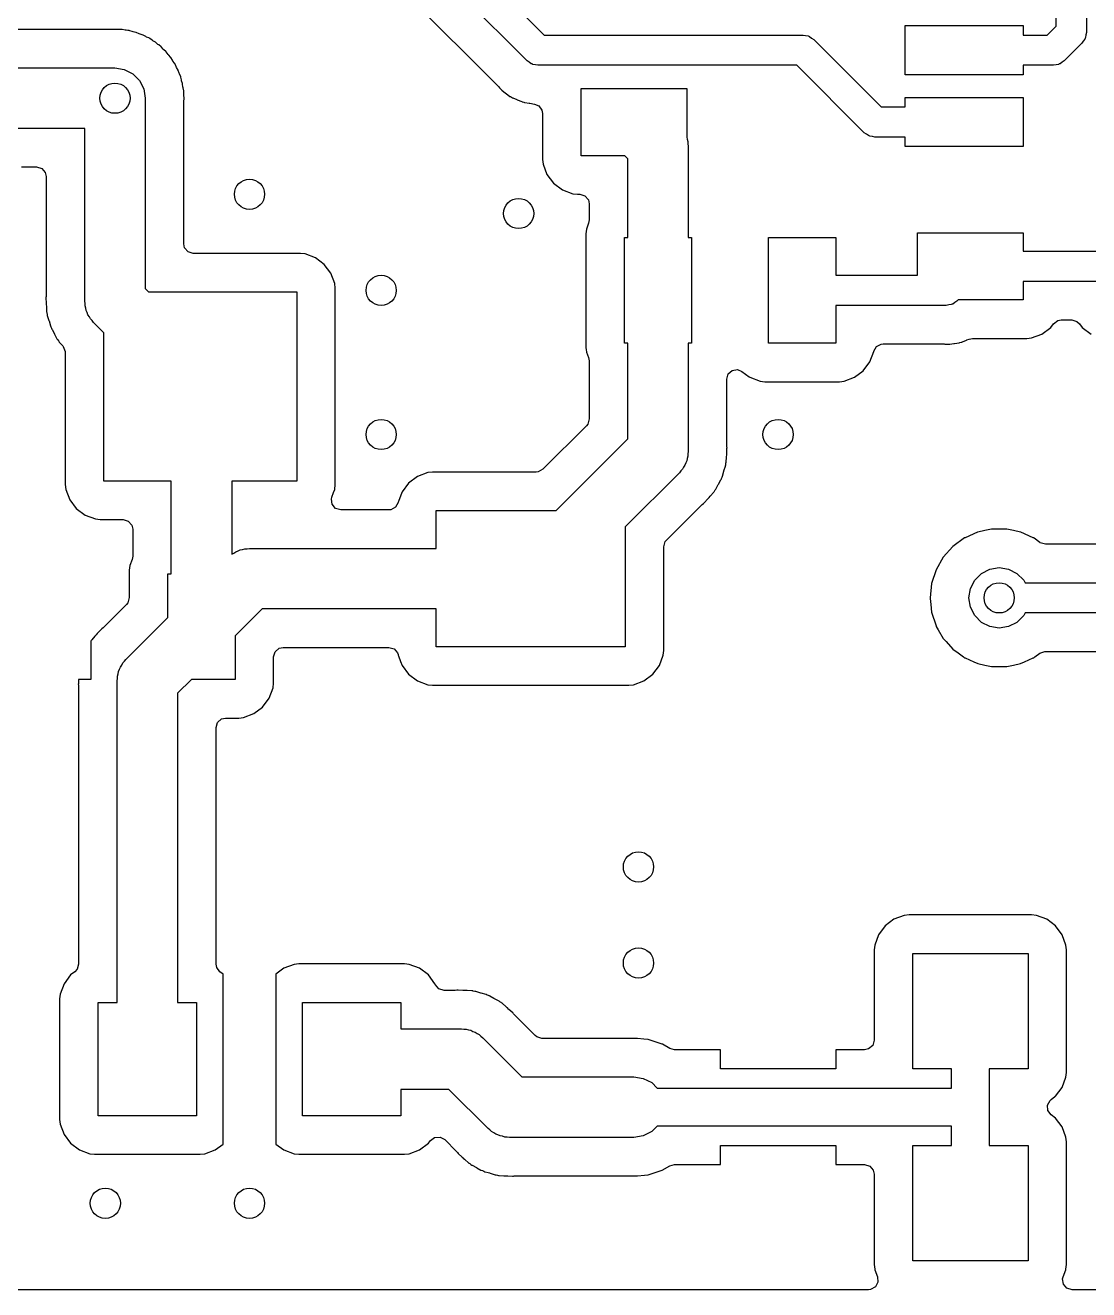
# Model space of a CAD drawing. Extents: x 4.34 to 6.68, y -4.43 to -2.89.
# Drawn here: x 5.644 to 6.198, y -4.431 to -3.773 of the extents above; entities that cross this region are included whole.
import ezdxf

# ---------------------------------------------------------------- set-up
doc = ezdxf.new("R2010")
doc.units = 0
doc.header["$MEASUREMENT"] = 0
doc.layers.add('BLACK', color=7, linetype='CONTINUOUS')

msp = doc.modelspace()

# ---------------------------------------------------------------- linework, layer by layer
at = {"layer": 'BLACK', "linetype": 'CONTINUOUS'}
for p, q in [((6.1807, -3.77346), (6.1807, -3.52841)), ((6.19645, -3.52841), (6.19645, -3.77673)), ((5.90551, -3.79148), (5.8255, -3.71147)), ((5.86664, -3.73034), (5.91434, -3.77804)), ((5.84005, -3.75433), (5.89055, -3.80483)), ((5.69484, -3.77514), (5.5974, -3.77514)), ((5.69642, -3.77548), (5.69484, -3.77514)), ((5.69694, -3.77556), (5.69642, -3.77548)), ((5.69774, -3.77565), (5.69694, -3.77556)), ((5.69829, -3.7757), (5.69774, -3.77565)), ((5.69855, -3.77573), (5.69829, -3.7757)), ((5.69829, -3.7757), (5.69829, -3.7757)), ((5.6988, -3.77581), (5.69855, -3.77573)), ((5.7001, -3.77623), (5.6988, -3.77581)), ((5.6988, -3.77581), (5.6988, -3.77581)), ((5.7006, -3.77637), (5.7001, -3.77623)), ((5.70194, -3.77665), (5.7006, -3.77637)), ((6.10222, -3.79871), (6.10222, -3.77312)), ((6.10222, -3.77312), (6.16363, -3.77312)), ((6.16363, -3.77312), (6.16363, -3.77804)), ((6.17612, -3.77804), (6.1807, -3.77346)), ((5.70219, -3.77671), (5.70194, -3.77665)), ((5.70194, -3.77665), (5.70194, -3.77665)), ((5.70367, -3.77737), (5.70219, -3.77671)), ((5.70416, -3.77755), (5.70367, -3.77737)), ((5.7057, -3.77806), (5.70416, -3.77755)), ((5.70684, -3.77871), (5.7057, -3.77806)), ((5.70711, -3.77887), (5.70684, -3.77871)), ((5.70757, -3.7791), (5.70711, -3.77887)), ((5.70867, -3.77959), (5.70757, -3.7791)), ((5.70906, -3.77976), (5.70867, -3.77959)), ((5.70927, -3.77992), (5.70906, -3.77976)), ((5.71037, -3.78072), (5.70927, -3.77992)), ((5.70927, -3.77992), (5.70927, -3.77992)), ((5.71081, -3.781), (5.71037, -3.78072)), ((5.71222, -3.78181), (5.71081, -3.781)), ((5.71241, -3.78199), (5.71222, -3.78181)), ((5.71342, -3.7829), (5.71241, -3.78199)), ((5.71241, -3.78199), (5.71241, -3.78199)), ((5.71383, -3.78323), (5.71342, -3.7829)), ((5.91434, -3.77804), (6.04908, -3.77804)), ((6.04908, -3.77804), (6.05036, -3.77833)), ((6.05036, -3.77833), (6.05167, -3.77848)), ((6.05167, -3.77848), (6.05205, -3.77872)), ((6.05205, -3.77872), (6.05249, -3.77882)), ((6.05249, -3.77882), (6.05352, -3.77964)), ((6.05352, -3.77964), (6.05464, -3.78034)), ((6.05464, -3.78034), (6.08973, -3.81544)), ((6.16363, -3.77804), (6.17612, -3.77804)), ((6.19414, -3.78229), (6.18494, -3.79149)), ((6.19484, -3.78117), (6.19414, -3.78229)), ((6.19566, -3.78015), (6.19484, -3.78117)), ((6.19577, -3.7797), (6.19566, -3.78015)), ((6.19601, -3.77932), (6.19577, -3.7797)), ((6.19615, -3.77801), (6.19601, -3.77932)), ((6.19645, -3.77673), (6.19615, -3.77801)), ((5.71514, -3.78418), (5.71383, -3.78323)), ((5.71531, -3.78438), (5.71514, -3.78418)), ((5.71623, -3.78539), (5.71531, -3.78438)), ((5.71531, -3.78438), (5.71531, -3.78438)), ((5.7166, -3.78576), (5.71623, -3.78539)), ((5.71761, -3.78667), (5.7166, -3.78576)), ((5.7178, -3.78685), (5.71761, -3.78667)), ((5.71876, -3.78816), (5.7178, -3.78685)), ((5.71908, -3.78856), (5.71876, -3.78816)), ((5.72, -3.78958), (5.71908, -3.78856)), ((5.72017, -3.78977), (5.72, -3.78958)), ((5.72, -3.78958), (5.72, -3.78958)), ((5.38108, -3.79516), (5.69108, -3.79516)), ((5.69108, -3.79516), (5.69594, -3.79593)), ((5.69594, -3.79593), (5.70033, -3.79817)), ((5.72098, -3.79118), (5.72017, -3.78977)), ((5.72127, -3.79161), (5.72098, -3.79118)), ((5.72207, -3.79272), (5.72127, -3.79161)), ((5.72222, -3.79293), (5.72207, -3.79272)), ((5.72207, -3.79272), (5.72207, -3.79272)), ((5.72271, -3.79403), (5.72222, -3.79293)), ((5.72288, -3.79441), (5.72271, -3.79403)), ((5.72312, -3.79488), (5.72288, -3.79441)), ((5.72393, -3.79628), (5.72312, -3.79488)), ((5.90662, -3.79218), (5.90551, -3.79148)), ((5.90765, -3.793), (5.90662, -3.79218)), ((5.90809, -3.7931), (5.90765, -3.793)), ((5.90847, -3.79334), (5.90809, -3.7931)), ((5.90978, -3.79349), (5.90847, -3.79334)), ((5.91106, -3.79378), (5.90978, -3.79349)), ((6.04581, -3.79378), (5.91106, -3.79378)), ((6.0809, -3.82888), (6.04581, -3.79378)), ((6.17938, -3.79378), (6.16363, -3.79378)), ((6.16363, -3.79378), (6.16363, -3.79871)), ((6.18067, -3.79349), (6.17938, -3.79378)), ((6.18197, -3.79335), (6.18067, -3.79349)), ((6.18236, -3.79311), (6.18197, -3.79335)), ((6.1828, -3.79301), (6.18236, -3.79311)), ((6.18383, -3.79219), (6.1828, -3.79301)), ((6.18494, -3.79149), (6.18383, -3.79219)), ((5.70033, -3.79817), (5.70382, -3.80165)), ((5.70382, -3.80165), (5.70605, -3.80604)), ((5.72401, -3.79653), (5.72393, -3.79628)), ((5.72443, -3.79783), (5.72401, -3.79653)), ((5.72401, -3.79653), (5.72401, -3.79653)), ((5.72462, -3.79831), (5.72443, -3.79783)), ((5.72528, -3.7998), (5.72462, -3.79831)), ((5.72533, -3.80005), (5.72528, -3.7998)), ((5.72562, -3.80139), (5.72533, -3.80005)), ((5.72533, -3.80005), (5.72533, -3.80005)), ((5.72575, -3.80189), (5.72562, -3.80139)), ((5.72617, -3.80319), (5.72575, -3.80189)), ((6.16363, -3.79871), (6.10222, -3.79871)), ((5.70605, -3.80604), (5.70682, -3.81091)), ((5.72625, -3.80343), (5.72617, -3.80319)), ((5.72617, -3.80319), (5.72617, -3.80319)), ((5.72628, -3.80369), (5.72625, -3.80343)), ((5.72642, -3.80505), (5.72628, -3.80369)), ((5.72628, -3.80369), (5.72628, -3.80369)), ((5.72651, -3.80556), (5.72642, -3.80505)), ((5.72684, -3.80715), (5.72651, -3.80556)), ((5.72684, -3.80878), (5.72684, -3.80715)), ((5.72687, -3.8093), (5.72684, -3.80878)), ((5.72704, -3.81091), (5.72687, -3.8093)), ((5.89055, -3.80483), (5.89078, -3.80508)), ((5.89078, -3.80508), (5.8912, -3.80556)), ((5.8912, -3.80556), (5.89227, -3.80679)), ((5.89227, -3.80679), (5.89433, -3.80824)), ((5.89433, -3.80824), (5.89454, -3.80839)), ((5.89454, -3.80839), (5.89652, -3.80995)), ((5.93358, -3.84091), (5.93358, -3.80591)), ((5.93358, -3.80591), (5.98858, -3.80591)), ((5.98858, -3.80591), (5.98858, -3.83119)), ((5.70682, -3.81091), (5.70682, -3.90999)), ((5.72684, -3.81305), (5.72687, -3.81253)), ((5.72684, -3.88673), (5.72684, -3.81305)), ((5.72687, -3.81253), (5.72701, -3.81117)), ((5.72701, -3.81117), (5.72704, -3.81091)), ((5.89652, -3.80995), (5.89679, -3.81007)), ((5.89679, -3.81007), (5.89688, -3.81012)), ((5.89688, -3.81012), (5.89746, -3.81045)), ((5.89746, -3.81045), (5.89755, -3.8105)), ((5.89755, -3.8105), (5.8978, -3.81067)), ((5.8978, -3.81067), (5.89808, -3.81078)), ((5.89808, -3.81078), (5.89808, -3.81078)), ((5.89808, -3.81078), (5.90014, -3.81159)), ((5.90014, -3.81159), (5.90038, -3.81169)), ((5.90038, -3.81169), (5.90267, -3.81272)), ((5.90267, -3.81272), (5.90297, -3.81278)), ((5.90297, -3.81278), (5.90307, -3.81281)), ((5.90307, -3.81281), (5.90371, -3.81299)), ((5.90371, -3.81299), (5.90381, -3.81302)), ((5.90381, -3.81302), (5.90409, -3.81313)), ((5.90409, -3.81313), (5.90438, -3.81317)), ((5.90438, -3.81317), (5.90658, -3.81346)), ((5.90658, -3.81346), (5.90684, -3.8135)), ((5.90684, -3.8135), (5.90931, -3.81395)), ((5.90931, -3.81395), (5.9093, -3.81403)), ((5.9093, -3.81403), (5.91153, -3.81485)), ((5.91153, -3.81485), (5.91323, -3.81707)), ((6.08973, -3.81544), (6.10222, -3.81544)), ((6.10222, -3.81544), (6.10222, -3.81052)), ((6.10222, -3.81052), (6.16363, -3.81052)), ((6.16363, -3.81052), (6.16363, -3.83611)), ((5.91323, -3.81707), (5.91356, -3.81884)), ((5.91356, -3.81884), (5.91356, -3.84281)), ((5.67533, -3.82666), (5.3876, -3.82666)), ((5.67533, -3.91651), (5.67533, -3.82666)), ((6.08202, -3.82958), (6.0809, -3.82888)), ((5.98858, -3.83119), (5.98875, -3.83227)), ((5.98875, -3.83227), (5.98913, -3.83345)), ((5.98913, -3.83345), (5.98913, -3.83469)), ((5.98913, -3.83469), (5.98932, -3.83591)), ((6.08304, -3.8304), (6.08202, -3.82958)), ((6.08348, -3.8305), (6.08304, -3.8304)), ((6.08387, -3.83074), (6.08348, -3.8305)), ((6.08517, -3.83089), (6.08387, -3.83074)), ((6.08646, -3.83119), (6.08517, -3.83089)), ((6.10222, -3.83119), (6.08646, -3.83119)), ((6.10222, -3.83611), (6.10222, -3.83119)), ((5.9563, -3.84091), (5.93358, -3.84091)), ((5.95783, -3.84243), (5.9563, -3.84091)), ((5.98932, -3.83591), (5.98932, -3.88341)), ((6.16363, -3.83611), (6.10222, -3.83611)), ((5.6424, -3.84668), (5.65035, -3.84668)), ((5.65035, -3.84668), (5.65303, -3.84747)), ((5.65303, -3.84747), (5.65486, -3.84958)), ((5.91356, -3.84281), (5.91382, -3.84525)), ((5.91382, -3.84525), (5.91583, -3.85062)), ((5.95783, -3.88341), (5.95783, -3.84243)), ((5.65486, -3.84958), (5.65531, -3.85164)), ((5.65531, -3.85164), (5.65531, -3.91331)), ((5.91583, -3.85062), (5.91927, -3.85521)), ((5.91927, -3.85521), (5.92386, -3.85865)), ((5.92386, -3.85865), (5.92923, -3.86066)), ((5.92923, -3.86066), (5.93168, -3.86093)), ((5.93168, -3.86093), (5.93285, -3.86093)), ((5.93285, -3.86093), (5.93553, -3.86172)), ((5.93553, -3.86172), (5.93736, -3.86383)), ((5.93736, -3.86383), (5.93781, -3.86589)), ((5.93781, -3.86589), (5.93781, -3.8742)), ((5.93781, -3.8742), (5.93749, -3.87595)), ((5.93632, -3.87907), (5.93606, -3.88152)), ((5.93606, -3.88152), (5.93606, -3.94031)), ((5.93651, -3.87856), (5.93632, -3.87907)), ((5.93749, -3.87595), (5.93651, -3.87856)), ((6.10858, -3.90304), (6.10858, -3.88091)), ((6.10858, -3.88091), (6.16358, -3.88091)), ((6.16358, -3.88091), (6.16358, -3.89054)), ((5.72729, -3.88879), (5.72684, -3.88673)), ((5.95608, -3.93841), (5.95608, -3.88341)), ((5.95608, -3.88341), (5.95783, -3.88341)), ((5.98932, -3.88341), (5.99108, -3.88341)), ((5.99108, -3.88341), (5.99108, -3.93841)), ((6.03108, -3.93841), (6.03108, -3.88341)), ((6.03108, -3.88341), (6.06608, -3.88341)), ((6.06608, -3.88341), (6.06608, -3.90304)), ((5.72912, -3.8909), (5.72729, -3.88879)), ((5.7318, -3.89169), (5.72912, -3.8909)), ((5.78757, -3.89169), (5.7318, -3.89169)), ((5.79002, -3.89196), (5.78757, -3.89169)), ((5.79539, -3.89397), (5.79002, -3.89196)), ((5.79998, -3.89741), (5.79539, -3.89397)), ((6.16358, -3.89054), (6.20858, -3.89054)), ((5.80342, -3.902), (5.79998, -3.89741)), ((5.80543, -3.90737), (5.80342, -3.902)), ((5.8057, -3.90982), (5.80543, -3.90737)), ((6.06608, -3.90304), (6.10858, -3.90304)), ((6.20858, -3.90629), (6.16358, -3.90629)), ((6.16358, -3.90629), (6.16358, -3.91591)), ((5.65525, -3.91408), (5.65516, -3.91463)), ((5.65516, -3.91463), (5.65517, -3.91489)), ((5.65531, -3.91331), (5.65525, -3.91408)), ((5.70682, -3.90999), (5.70855, -3.91171)), ((5.70855, -3.91171), (5.78568, -3.91171)), ((5.78568, -3.91171), (5.78568, -4.01011)), ((5.8057, -4.01201), (5.8057, -3.90982)), ((5.65517, -3.91489), (5.65517, -3.91489)), ((5.65517, -3.91489), (5.6553, -3.91732)), ((5.6553, -3.91732), (5.65531, -3.91758)), ((5.65531, -3.91758), (5.65531, -3.91839)), ((5.65531, -3.91839), (5.65532, -3.91851)), ((5.65532, -3.91851), (5.65532, -3.91851)), ((5.65532, -3.91851), (5.65539, -3.91919)), ((5.65539, -3.91919), (5.65541, -3.91945)), ((5.65541, -3.91945), (5.65553, -3.92168)), ((5.67552, -3.91774), (5.67533, -3.91651)), ((5.67552, -3.91897), (5.67552, -3.91774)), ((5.6759, -3.92015), (5.67552, -3.91897)), ((5.6761, -3.92138), (5.6759, -3.92015)), ((6.12358, -3.91878), (6.06608, -3.91878)), ((6.06608, -3.91878), (6.06608, -3.93841)), ((6.12486, -3.91849), (6.12358, -3.91878)), ((6.12617, -3.91835), (6.12486, -3.91849)), ((6.12655, -3.91811), (6.12617, -3.91835)), ((6.12699, -3.91801), (6.12655, -3.91811)), ((6.12802, -3.91719), (6.12699, -3.91801)), ((6.12913, -3.91649), (6.12802, -3.91719)), ((6.12971, -3.91591), (6.12913, -3.91649)), ((6.16358, -3.91591), (6.12971, -3.91591)), ((5.65553, -3.92168), (5.65555, -3.92214)), ((5.65555, -3.92214), (5.65562, -3.92239)), ((5.65562, -3.92239), (5.65562, -3.92239)), ((5.65562, -3.92239), (5.6557, -3.92267)), ((5.6557, -3.92267), (5.65584, -3.92344)), ((5.65584, -3.92344), (5.65587, -3.92373)), ((5.65587, -3.92373), (5.65587, -3.92373)), ((5.65587, -3.92373), (5.6559, -3.92399)), ((5.6559, -3.92399), (5.65673, -3.92655)), ((5.65673, -3.92655), (5.6568, -3.9268)), ((5.6568, -3.9268), (5.6575, -3.9294)), ((5.67666, -3.92248), (5.6761, -3.92138)), ((5.67704, -3.92366), (5.67666, -3.92248)), ((5.67777, -3.92466), (5.67704, -3.92366)), ((5.67834, -3.92577), (5.67777, -3.92466)), ((5.67921, -3.92664), (5.67834, -3.92577)), ((5.67994, -3.92765), (5.67921, -3.92664)), ((5.68528, -3.93298), (5.67994, -3.92765)), ((6.17932, -3.92829), (6.18156, -3.92662)), ((6.18156, -3.92662), (6.18329, -3.9263)), ((6.18329, -3.9263), (6.18886, -3.9263)), ((6.18886, -3.9263), (6.19155, -3.92709)), ((6.19155, -3.92709), (6.19283, -3.92829)), ((5.6575, -3.9294), (5.65775, -3.92989)), ((5.65775, -3.92989), (5.65805, -3.93061)), ((5.65805, -3.93061), (5.65822, -3.93114)), ((5.65822, -3.93114), (5.65835, -3.93136)), ((5.65835, -3.93136), (5.65835, -3.93136)), ((5.65835, -3.93136), (5.65957, -3.93347)), ((5.65957, -3.93347), (5.65969, -3.9337)), ((5.65969, -3.9337), (5.66091, -3.9361)), ((5.68528, -4.01011), (5.68528, -3.93298)), ((6.16792, -3.93566), (6.17329, -3.93365)), ((6.17329, -3.93365), (6.17788, -3.93021)), ((6.17788, -3.93021), (6.17932, -3.92829)), ((6.19283, -3.92829), (6.19427, -3.93021)), ((6.19427, -3.93021), (6.19886, -3.93365)), ((5.66091, -3.9361), (5.66108, -3.9363)), ((5.66108, -3.9363), (5.66108, -3.9363)), ((5.66108, -3.9363), (5.66126, -3.93653)), ((5.66126, -3.93653), (5.6617, -3.93717)), ((5.6617, -3.93717), (5.66185, -3.93743)), ((5.66185, -3.93743), (5.66185, -3.93743)), ((5.66185, -3.93743), (5.66198, -3.93765)), ((5.66198, -3.93765), (5.66215, -3.93784)), ((5.66215, -3.93784), (5.66215, -3.93784)), ((5.66215, -3.93784), (5.66378, -3.93965)), ((5.66378, -3.93965), (5.66395, -3.93985)), ((5.66395, -3.93985), (5.66415, -3.9401)), ((5.66415, -3.9401), (5.66523, -3.94268)), ((5.93606, -3.94031), (5.93607, -3.94044)), ((5.93607, -3.94044), (5.93625, -3.94208)), ((5.95783, -3.93841), (5.95608, -3.93841)), ((5.95783, -3.98819), (5.95783, -3.93841)), ((5.99108, -3.93841), (5.98932, -3.93841)), ((5.98932, -3.93841), (5.98932, -3.99471)), ((6.06608, -3.93841), (6.03108, -3.93841)), ((6.08585, -3.94257), (6.08721, -3.94019)), ((6.08721, -3.94019), (6.08969, -3.9389)), ((6.08969, -3.9389), (6.09065, -3.9388)), ((6.09065, -3.9388), (6.12244, -3.9388)), ((6.12244, -3.9388), (6.12277, -3.93882)), ((6.12277, -3.93882), (6.12475, -3.93895)), ((6.12475, -3.93895), (6.12475, -3.93895)), ((6.12475, -3.93895), (6.12505, -3.93897)), ((6.12505, -3.93897), (6.12534, -3.93892)), ((6.12534, -3.93892), (6.12638, -3.93874)), ((6.12534, -3.93892), (6.12534, -3.93892)), ((6.12638, -3.93874), (6.12752, -3.93854)), ((6.12752, -3.93854), (6.12778, -3.9385)), ((6.12778, -3.9385), (6.13028, -3.9382)), ((6.13028, -3.9382), (6.13056, -3.93809)), ((6.13056, -3.93809), (6.13066, -3.93807)), ((6.13066, -3.93807), (6.1313, -3.93789)), ((6.1313, -3.93789), (6.1314, -3.93786)), ((6.1314, -3.93786), (6.1317, -3.93781)), ((6.1317, -3.93781), (6.13197, -3.93769)), ((6.13197, -3.93769), (6.134, -3.9368)), ((6.13197, -3.93769), (6.13197, -3.93769)), ((6.134, -3.9368), (6.13424, -3.9367)), ((6.13424, -3.9367), (6.13543, -3.93625)), ((6.13543, -3.93625), (6.13719, -3.93593)), ((6.13719, -3.93593), (6.16547, -3.93593)), ((6.16547, -3.93593), (6.16792, -3.93566)), ((5.66523, -3.94268), (5.66526, -3.94322)), ((5.66526, -3.94322), (5.66526, -4.01201)), ((5.93625, -3.94208), (5.93632, -3.94275)), ((5.93632, -3.94275), (5.93643, -3.94305)), ((5.93643, -3.94305), (5.93643, -3.94305)), ((5.93643, -3.94305), (5.93749, -3.94588)), ((5.93749, -3.94588), (5.93781, -3.94762)), ((6.08382, -3.94812), (6.08583, -3.94275)), ((6.08583, -3.94275), (6.08585, -3.94257)), ((5.93781, -3.94762), (5.93781, -3.97784)), ((6.01013, -3.95438), (6.01224, -3.95255)), ((6.01224, -3.95255), (6.01501, -3.95215)), ((6.01501, -3.95215), (6.01728, -3.95309)), ((6.01728, -3.95309), (6.02108, -3.95594)), ((6.07579, -3.95615), (6.08038, -3.95271)), ((6.08038, -3.95271), (6.08382, -3.94812)), ((6.00934, -3.95706), (6.01013, -3.95438)), ((6.00934, -3.99151), (6.00934, -3.95706)), ((6.02108, -3.95594), (6.02136, -3.95615)), ((6.02136, -3.95615), (6.02673, -3.95816)), ((6.02673, -3.95816), (6.02918, -3.95843)), ((6.02918, -3.95843), (6.06797, -3.95843)), ((6.06797, -3.95843), (6.07042, -3.95816)), ((6.07042, -3.95816), (6.07579, -3.95615)), ((5.93781, -3.97784), (5.93702, -3.98052)), ((5.93635, -3.98135), (5.91372, -4.00399)), ((5.93702, -3.98052), (5.93635, -3.98135)), ((5.92055, -4.02546), (5.95783, -3.98819)), ((6.0094, -3.99228), (6.00934, -3.99151)), ((6.00935, -3.99552), (6.00948, -3.99309)), ((6.00949, -3.99283), (6.0094, -3.99228)), ((6.00948, -3.99309), (6.00949, -3.99283)), ((6.00948, -3.99309), (6.00948, -3.99309)), ((5.98855, -3.99958), (5.98799, -4.00068)), ((5.98875, -3.99835), (5.98855, -3.99958)), ((5.98913, -3.99717), (5.98875, -3.99835)), ((5.98932, -3.99471), (5.98913, -3.99593)), ((5.98913, -3.99593), (5.98913, -3.99717)), ((6.0091, -4.00034), (6.00924, -3.99765)), ((6.00924, -3.99765), (6.00926, -3.99739)), ((6.00926, -3.99739), (6.00933, -3.99671)), ((6.00933, -3.99671), (6.00934, -3.99659)), ((6.00933, -3.99671), (6.00933, -3.99671)), ((6.00934, -3.99578), (6.00935, -3.99552)), ((6.00934, -3.99659), (6.00934, -3.99578)), ((5.85383, -4.00571), (5.84846, -4.00772)), ((5.85628, -4.00544), (5.85383, -4.00571)), ((5.91021, -4.00544), (5.85628, -4.00544)), ((5.91126, -4.00533), (5.91021, -4.00544)), ((5.91372, -4.00399), (5.91126, -4.00533)), ((5.98471, -4.00585), (5.95658, -4.03398)), ((5.98544, -4.00484), (5.98471, -4.00585)), ((5.98632, -4.00397), (5.98544, -4.00484)), ((5.98688, -4.00286), (5.98632, -4.00397)), ((5.98761, -4.00186), (5.98688, -4.00286)), ((5.98799, -4.00068), (5.98761, -4.00186)), ((6.00715, -4.0076), (6.00785, -4.005)), ((6.00785, -4.005), (6.00792, -4.00475)), ((6.00792, -4.00475), (6.00867, -4.00244)), ((6.00867, -4.00244), (6.00875, -4.00219)), ((6.00867, -4.00244), (6.00867, -4.00244)), ((6.00875, -4.00219), (6.00881, -4.00164)), ((6.00881, -4.00164), (6.00895, -4.00087)), ((6.00895, -4.00087), (6.0091, -4.00034)), ((5.66526, -4.01201), (5.66552, -4.01445)), ((5.72033, -4.01011), (5.68528, -4.01011)), ((5.72033, -4.05841), (5.72033, -4.01011)), ((5.78568, -4.01011), (5.75182, -4.01011)), ((5.75182, -4.01011), (5.75182, -4.04817)), ((5.80543, -4.01445), (5.8057, -4.01201)), ((5.84387, -4.01116), (5.84043, -4.01575)), ((5.84846, -4.00772), (5.84387, -4.01116)), ((6.00374, -4.0143), (6.00496, -4.0119)), ((6.00496, -4.0119), (6.00508, -4.01167)), ((6.00508, -4.01167), (6.0063, -4.00956)), ((6.0063, -4.00956), (6.00643, -4.00934)), ((6.00643, -4.00934), (6.0066, -4.00881)), ((6.0066, -4.00881), (6.0069, -4.00809)), ((6.0069, -4.00809), (6.00715, -4.0076)), ((5.66552, -4.01445), (5.66753, -4.01982)), ((5.66753, -4.01982), (5.67097, -4.02441)), ((5.80367, -4.01948), (5.80393, -4.01844)), ((5.80407, -4.02224), (5.80367, -4.01948)), ((5.80393, -4.01844), (5.80482, -4.01608)), ((5.80482, -4.01608), (5.80543, -4.01445)), ((5.84031, -4.01608), (5.83853, -4.02083)), ((5.84043, -4.01575), (5.84031, -4.01608)), ((5.99764, -4.02144), (5.99944, -4.01944)), ((5.99944, -4.01944), (5.99962, -4.01925)), ((5.99962, -4.01925), (6.00019, -4.01868)), ((6.00019, -4.01868), (6.0007, -4.01805)), ((6.0007, -4.01805), (6.00087, -4.01785)), ((6.00087, -4.01785), (6.0025, -4.01604)), ((6.0025, -4.01604), (6.00267, -4.01585)), ((6.0025, -4.01604), (6.0025, -4.01604)), ((6.00267, -4.01585), (6.0028, -4.01563)), ((6.0028, -4.01563), (6.00295, -4.01537)), ((6.0028, -4.01563), (6.0028, -4.01563)), ((6.00295, -4.01537), (6.00339, -4.01473)), ((6.00339, -4.01473), (6.00357, -4.0145)), ((6.00357, -4.0145), (6.00374, -4.0143)), ((6.00357, -4.0145), (6.00357, -4.0145)), ((5.67097, -4.02441), (5.67556, -4.02785)), ((5.8059, -4.02436), (5.80407, -4.02224)), ((5.80858, -4.02514), (5.8059, -4.02436)), ((5.83359, -4.02514), (5.80858, -4.02514)), ((5.83455, -4.02505), (5.83359, -4.02514)), ((5.83702, -4.02376), (5.83455, -4.02505)), ((5.8384, -4.02136), (5.83702, -4.02376)), ((5.83842, -4.02112), (5.8384, -4.02136)), ((5.83853, -4.02083), (5.83842, -4.02112)), ((5.83853, -4.02083), (5.83853, -4.02083)), ((5.85818, -4.04516), (5.85818, -4.02546)), ((5.85818, -4.02546), (5.92055, -4.02546)), ((5.97805, -4.04082), (5.9966, -4.02227)), ((5.9966, -4.02227), (5.99719, -4.02176)), ((5.99719, -4.02176), (5.99743, -4.02159)), ((5.99743, -4.02159), (5.99764, -4.02144)), ((5.99743, -4.02159), (5.99743, -4.02159)), ((5.67556, -4.02785), (5.68093, -4.02986)), ((5.68093, -4.02986), (5.68338, -4.03013)), ((5.68338, -4.03013), (5.69535, -4.03013)), ((5.69535, -4.03013), (5.69803, -4.03092)), ((5.69803, -4.03092), (5.69986, -4.03303)), ((5.69986, -4.03303), (5.70031, -4.03509)), ((5.70031, -4.03509), (5.70031, -4.0492)), ((5.95658, -4.03398), (5.95658, -4.09636)), ((6.13333, -4.03966), (6.13309, -4.03976)), ((6.13972, -4.03681), (6.13333, -4.03966)), ((6.13333, -4.03966), (6.13333, -4.03966)), ((6.13996, -4.03671), (6.13972, -4.03681)), ((6.13972, -4.03681), (6.13972, -4.03681)), ((6.14364, -4.03592), (6.13996, -4.03671)), ((6.14706, -4.0352), (6.14364, -4.03592)), ((6.14732, -4.03514), (6.14706, -4.0352)), ((6.14706, -4.0352), (6.14706, -4.0352)), ((6.15484, -4.03514), (6.14732, -4.03514)), ((6.15509, -4.0352), (6.15484, -4.03514)), ((6.15851, -4.03592), (6.15509, -4.0352)), ((6.15509, -4.0352), (6.15509, -4.0352)), ((6.16219, -4.03671), (6.15851, -4.03592)), ((6.16243, -4.03681), (6.16219, -4.03671)), ((6.16882, -4.03966), (6.16243, -4.03681)), ((6.16243, -4.03681), (6.16243, -4.03681)), ((6.16906, -4.03976), (6.16882, -4.03966)), ((6.16882, -4.03966), (6.16882, -4.03966)), ((5.7551, -4.0465), (5.75621, -4.04593)), ((5.75621, -4.04593), (5.75743, -4.04574)), ((5.75743, -4.04574), (5.75861, -4.04536)), ((5.75861, -4.04536), (5.75985, -4.04536)), ((5.75985, -4.04536), (5.76108, -4.04516)), ((5.76108, -4.04516), (5.85818, -4.04516)), ((5.9766, -4.04433), (5.97738, -4.04165)), ((5.9766, -4.09826), (5.9766, -4.04433)), ((5.97738, -4.04165), (5.97805, -4.04082)), ((6.12701, -4.04418), (6.12198, -4.04977)), ((6.13309, -4.03976), (6.12701, -4.04418)), ((6.16927, -4.03992), (6.16906, -4.03976)), ((6.17223, -4.04207), (6.16927, -4.03992)), ((6.16927, -4.03992), (6.16927, -4.03992)), ((6.17246, -4.04223), (6.17223, -4.04207)), ((6.17515, -4.04302), (6.17246, -4.04223)), ((6.35657, -4.04302), (6.17515, -4.04302)), ((5.69999, -4.05095), (5.69882, -4.05407)), ((5.70031, -4.0492), (5.69999, -4.05095)), ((5.75182, -4.04817), (5.75292, -4.04761)), ((5.75292, -4.04761), (5.75393, -4.04688)), ((5.75393, -4.04688), (5.7551, -4.0465)), ((6.12198, -4.04977), (6.11822, -4.05628)), ((5.69882, -4.05407), (5.69856, -4.05652)), ((5.69856, -4.05652), (5.69856, -4.07079)), ((5.71858, -4.08114), (5.71858, -4.05841)), ((5.71858, -4.05841), (5.72033, -4.05841)), ((6.11822, -4.05628), (6.1159, -4.06343)), ((6.13834, -4.06165), (6.14182, -4.05817)), ((6.14182, -4.05817), (6.14621, -4.05593)), ((6.14621, -4.05593), (6.15108, -4.05516)), ((6.15108, -4.05516), (6.15594, -4.05593)), ((6.15594, -4.05593), (6.16033, -4.05817)), ((6.16033, -4.05817), (6.16382, -4.06165)), ((6.1159, -4.06343), (6.11511, -4.07091)), ((6.1361, -4.06604), (6.13834, -4.06165)), ((6.16382, -4.06165), (6.16452, -4.06304)), ((6.16452, -4.06304), (6.38155, -4.06304)), ((5.69856, -4.07079), (5.69777, -4.07347)), ((6.11511, -4.07091), (6.11514, -4.07117)), ((6.11514, -4.07117), (6.11547, -4.0743)), ((6.13533, -4.07091), (6.1361, -4.06604)), ((6.1361, -4.07578), (6.13533, -4.07091)), ((5.6971, -4.0743), (5.6849, -4.0865)), ((5.69777, -4.07347), (5.6971, -4.0743)), ((5.7676, -4.07666), (5.75358, -4.09068)), ((5.85818, -4.07666), (5.7676, -4.07666)), ((5.85818, -4.09636), (5.85818, -4.07666)), ((6.11547, -4.0743), (6.1159, -4.07839)), ((6.1159, -4.07839), (6.11822, -4.08554)), ((6.13834, -4.08017), (6.1361, -4.07578)), ((6.16452, -4.07878), (6.16382, -4.08017)), ((6.38155, -4.07878), (6.16452, -4.07878)), ((5.69679, -4.10293), (5.71858, -4.08114)), ((6.11822, -4.08554), (6.11835, -4.08576)), ((6.14182, -4.08365), (6.13834, -4.08017)), ((6.14621, -4.08589), (6.14182, -4.08365)), ((6.16033, -4.08365), (6.15594, -4.08589)), ((6.16382, -4.08017), (6.16033, -4.08365)), ((5.68063, -4.09092), (5.679, -4.09273)), ((5.6808, -4.09072), (5.68063, -4.09092)), ((5.68123, -4.0902), (5.6808, -4.09072)), ((5.68131, -4.09009), (5.68123, -4.0902)), ((5.68188, -4.08952), (5.68131, -4.09009)), ((5.68206, -4.08933), (5.68188, -4.08952)), ((5.68369, -4.08753), (5.68206, -4.08933)), ((5.68386, -4.08733), (5.68369, -4.08753)), ((5.68431, -4.08701), (5.68386, -4.08733)), ((5.6849, -4.0865), (5.68431, -4.08701)), ((5.75358, -4.09068), (5.75358, -4.11341)), ((6.11835, -4.08576), (6.11835, -4.08576)), ((6.11835, -4.08576), (6.11937, -4.08753)), ((6.11937, -4.08753), (6.12198, -4.09205)), ((6.12198, -4.09205), (6.12215, -4.09224)), ((6.12215, -4.09224), (6.12215, -4.09224)), ((6.12215, -4.09224), (6.12345, -4.09368)), ((6.15108, -4.08666), (6.14621, -4.08589)), ((6.15594, -4.08589), (6.15108, -4.08666)), ((5.6787, -4.09315), (5.67858, -4.09336)), ((5.67858, -4.09336), (5.67858, -4.11341)), ((5.67883, -4.09292), (5.6787, -4.09315)), ((5.6787, -4.09315), (5.6787, -4.09315)), ((5.679, -4.09273), (5.67883, -4.09292)), ((5.679, -4.09273), (5.679, -4.09273)), ((5.77438, -4.09896), (5.7765, -4.09713)), ((5.7765, -4.09713), (5.77856, -4.09668)), ((5.77856, -4.09668), (5.83359, -4.09668)), ((5.83359, -4.09668), (5.83627, -4.09747)), ((5.83627, -4.09747), (5.8381, -4.09958)), ((5.95658, -4.09636), (5.85818, -4.09636)), ((5.97633, -4.1007), (5.9766, -4.09826)), ((6.12345, -4.09368), (6.12701, -4.09764)), ((6.12701, -4.09764), (6.1297, -4.09959)), ((6.17223, -4.09975), (6.17486, -4.09881)), ((6.17486, -4.09881), (6.17515, -4.0988)), ((6.17515, -4.0988), (6.36091, -4.0988)), ((5.69462, -4.10591), (5.69519, -4.1048)), ((5.69519, -4.1048), (5.69606, -4.10393)), ((5.69606, -4.10393), (5.69679, -4.10293)), ((5.7736, -4.10164), (5.77438, -4.09896)), ((5.7736, -4.11531), (5.7736, -4.10164)), ((5.8381, -4.09958), (5.83839, -4.10044)), ((5.83839, -4.10044), (5.83842, -4.1007)), ((5.83842, -4.1007), (5.83853, -4.101)), ((5.83853, -4.101), (5.83853, -4.101)), ((5.83853, -4.101), (5.83967, -4.10402)), ((5.83967, -4.10402), (5.84043, -4.10607)), ((5.97432, -4.10607), (5.97633, -4.1007)), ((6.1297, -4.09959), (6.13252, -4.10164)), ((6.13252, -4.10164), (6.13309, -4.10206)), ((6.13309, -4.10206), (6.13333, -4.10216)), ((6.13333, -4.10216), (6.13333, -4.10216)), ((6.13333, -4.10216), (6.13783, -4.10416)), ((6.13783, -4.10416), (6.13996, -4.10512)), ((6.13996, -4.10512), (6.14364, -4.1059)), ((6.15851, -4.1059), (6.16219, -4.10512)), ((6.16219, -4.10512), (6.16433, -4.10416)), ((6.16433, -4.10416), (6.16882, -4.10216)), ((6.16882, -4.10216), (6.16906, -4.10206)), ((6.16882, -4.10216), (6.16882, -4.10216)), ((6.16906, -4.10206), (6.16963, -4.10164)), ((6.16963, -4.10164), (6.17223, -4.09975)), ((5.69237, -4.1116), (5.69275, -4.11042)), ((5.69237, -4.11284), (5.69237, -4.1116)), ((5.69275, -4.11042), (5.69295, -4.10919)), ((5.69295, -4.10919), (5.69351, -4.10809)), ((5.69351, -4.10809), (5.69389, -4.10691)), ((5.69389, -4.10691), (5.69462, -4.10591)), ((5.84043, -4.10607), (5.84387, -4.11066)), ((5.84387, -4.11066), (5.84846, -4.1141)), ((5.96629, -4.1141), (5.97088, -4.11066)), ((5.97088, -4.11066), (5.97432, -4.10607)), ((6.14364, -4.1059), (6.14706, -4.10662)), ((6.14706, -4.10662), (6.14706, -4.10662)), ((6.14706, -4.10662), (6.14732, -4.10668)), ((6.14732, -4.10668), (6.15484, -4.10668)), ((6.15484, -4.10668), (6.15509, -4.10662)), ((6.15509, -4.10662), (6.15851, -4.1059)), ((6.15509, -4.10662), (6.15509, -4.10662)), ((5.67204, -4.11544), (5.67201, -4.11594)), ((5.67201, -4.11594), (5.67205, -4.1162)), ((5.67214, -4.11341), (5.67204, -4.11544)), ((5.67205, -4.1162), (5.6721, -4.11649)), ((5.6721, -4.11649), (5.67216, -4.11727)), ((5.67858, -4.11341), (5.67214, -4.11341)), ((5.67216, -4.11727), (5.67216, -4.26151)), ((5.69218, -4.11406), (5.69237, -4.11284)), ((5.69218, -4.28138), (5.69218, -4.11406)), ((5.73085, -4.11341), (5.72367, -4.12058)), ((5.75358, -4.11341), (5.73085, -4.11341)), ((5.77132, -4.12312), (5.77333, -4.11775)), ((5.77333, -4.11775), (5.7736, -4.11531)), ((5.84846, -4.1141), (5.85383, -4.11611)), ((5.85383, -4.11611), (5.85628, -4.11638)), ((5.85628, -4.11638), (5.95847, -4.11638)), ((5.95847, -4.11638), (5.96092, -4.11611)), ((5.96092, -4.11611), (5.96629, -4.1141)), ((5.72367, -4.12058), (5.72367, -4.28138)), ((5.76788, -4.12771), (5.77132, -4.12312)), ((5.75792, -4.13316), (5.76329, -4.13115)), ((5.76329, -4.13115), (5.76788, -4.12771)), ((5.74369, -4.13839), (5.74448, -4.13571)), ((5.74448, -4.13571), (5.74659, -4.13388)), ((5.74659, -4.13388), (5.74865, -4.13343)), ((5.74865, -4.13343), (5.75547, -4.13343)), ((5.75547, -4.13343), (5.75792, -4.13316)), ((5.74369, -4.26151), (5.74369, -4.13839)), ((6.10173, -4.23616), (6.09636, -4.23817)), ((6.10418, -4.23589), (6.10173, -4.23616)), ((6.16797, -4.23589), (6.10418, -4.23589)), ((6.17042, -4.23616), (6.16797, -4.23589)), ((6.17579, -4.23817), (6.17042, -4.23616)), ((6.09177, -4.24161), (6.08833, -4.2462)), ((6.09636, -4.23817), (6.09177, -4.24161)), ((6.18038, -4.24161), (6.17579, -4.23817)), ((6.18382, -4.2462), (6.18038, -4.24161)), ((6.08833, -4.2462), (6.08632, -4.25157)), ((6.18583, -4.25157), (6.18382, -4.2462)), ((6.08632, -4.25157), (6.08606, -4.25402)), ((6.08606, -4.25402), (6.08606, -4.30109)), ((6.10608, -4.31591), (6.10608, -4.25591)), ((6.10608, -4.25591), (6.16608, -4.25591)), ((6.16608, -4.25591), (6.16608, -4.31591)), ((6.1861, -4.25402), (6.18583, -4.25157)), ((6.1861, -4.31781), (6.1861, -4.25402)), ((5.67216, -4.26151), (5.67137, -4.26419)), ((5.74401, -4.26324), (5.74369, -4.26151)), ((5.74568, -4.26548), (5.74401, -4.26324)), ((5.78429, -4.26163), (5.77892, -4.26364)), ((5.78674, -4.26136), (5.78429, -4.26163)), ((5.84171, -4.26136), (5.78674, -4.26136)), ((5.84416, -4.26163), (5.84171, -4.26136)), ((5.84953, -4.26364), (5.84416, -4.26163)), ((5.66803, -4.26708), (5.66459, -4.27167)), ((5.67017, -4.26548), (5.66803, -4.26708)), ((5.67137, -4.26419), (5.67017, -4.26548)), ((5.7473, -4.26669), (5.74568, -4.26548)), ((5.7473, -4.35513), (5.7473, -4.26669)), ((5.77892, -4.26364), (5.77486, -4.26669)), ((5.77486, -4.26669), (5.77486, -4.35513)), ((5.85412, -4.26708), (5.84953, -4.26364)), ((5.85756, -4.27167), (5.85412, -4.26708)), ((5.66459, -4.27167), (5.66258, -4.27704)), ((5.85768, -4.272), (5.85756, -4.27167)), ((5.85769, -4.27203), (5.85768, -4.272)), ((5.85778, -4.27224), (5.85769, -4.27203)), ((5.85961, -4.27436), (5.85778, -4.27224)), ((5.8623, -4.27514), (5.85961, -4.27436)), ((5.86811, -4.27514), (5.8623, -4.27514)), ((5.86888, -4.27508), (5.86811, -4.27514)), ((5.86943, -4.275), (5.86888, -4.27508)), ((5.86969, -4.27501), (5.86943, -4.275)), ((5.87212, -4.27514), (5.86969, -4.27501)), ((5.86969, -4.27501), (5.86969, -4.27501)), ((5.87238, -4.27514), (5.87212, -4.27514)), ((5.87319, -4.27514), (5.87238, -4.27514)), ((5.87332, -4.27516), (5.87319, -4.27514)), ((5.87399, -4.27523), (5.87332, -4.27516)), ((5.87332, -4.27516), (5.87332, -4.27516)), ((5.87425, -4.27525), (5.87399, -4.27523)), ((5.87668, -4.27538), (5.87425, -4.27525)), ((5.87694, -4.27539), (5.87668, -4.27538)), ((5.87668, -4.27538), (5.87668, -4.27538)), ((5.87719, -4.27546), (5.87694, -4.27539)), ((5.87747, -4.27553), (5.87719, -4.27546)), ((5.87719, -4.27546), (5.87719, -4.27546)), ((5.87824, -4.27567), (5.87747, -4.27553)), ((5.87853, -4.2757), (5.87824, -4.27567)), ((5.87853, -4.27571), (5.87853, -4.2757)), ((5.87879, -4.27573), (5.87853, -4.27571)), ((5.88135, -4.27656), (5.87879, -4.27573)), ((5.66258, -4.27704), (5.66232, -4.27949)), ((5.66232, -4.27949), (5.66232, -4.34233)), ((5.68234, -4.34044), (5.68234, -4.28138)), ((5.68234, -4.28138), (5.69218, -4.28138)), ((5.72367, -4.28138), (5.73352, -4.28138)), ((5.73352, -4.28138), (5.73352, -4.34044)), ((5.78863, -4.34044), (5.78863, -4.28138)), ((5.78863, -4.28138), (5.83982, -4.28138)), ((5.83982, -4.28138), (5.83982, -4.29516)), ((5.8816, -4.27664), (5.88135, -4.27656)), ((5.8842, -4.27734), (5.8816, -4.27664)), ((5.88469, -4.27759), (5.8842, -4.27734)), ((5.88541, -4.27788), (5.88469, -4.27759)), ((5.88569, -4.27798), (5.88541, -4.27788)), ((5.88594, -4.27806), (5.88569, -4.27798)), ((5.88569, -4.27798), (5.88569, -4.27798)), ((5.88617, -4.27819), (5.88594, -4.27806)), ((5.88827, -4.2794), (5.88617, -4.27819)), ((5.88617, -4.27819), (5.88617, -4.27819)), ((5.8885, -4.27953), (5.88827, -4.2794)), ((5.8909, -4.28075), (5.8885, -4.27953)), ((5.8911, -4.28091), (5.8909, -4.28075)), ((5.89133, -4.2811), (5.8911, -4.28091)), ((5.8911, -4.28091), (5.8911, -4.28091)), ((5.89197, -4.28154), (5.89133, -4.2811)), ((5.89223, -4.28168), (5.89197, -4.28154)), ((5.89245, -4.28181), (5.89223, -4.28168)), ((5.89223, -4.28168), (5.89223, -4.28168)), ((5.89264, -4.28199), (5.89245, -4.28181)), ((5.89445, -4.28362), (5.89264, -4.28199)), ((5.89264, -4.28199), (5.89264, -4.28199)), ((5.89465, -4.28379), (5.89445, -4.28362)), ((5.89498, -4.28406), (5.89465, -4.28379)), ((5.89528, -4.28429), (5.89498, -4.28406)), ((5.89585, -4.28487), (5.89528, -4.28429)), ((5.89604, -4.28504), (5.89585, -4.28487)), ((5.89804, -4.28685), (5.89604, -4.28504)), ((5.89819, -4.28706), (5.89804, -4.28685)), ((5.89836, -4.28729), (5.89819, -4.28706)), ((5.89819, -4.28706), (5.89819, -4.28706)), ((5.89887, -4.28789), (5.89836, -4.28729)), ((5.90967, -4.29869), (5.89887, -4.28789)), ((5.83982, -4.29516), (5.87131, -4.29516)), ((5.87131, -4.29516), (5.87254, -4.29536)), ((5.87254, -4.29536), (5.87378, -4.29536)), ((5.87378, -4.29536), (5.87495, -4.29574)), ((5.87495, -4.29574), (5.87618, -4.29593)), ((5.87618, -4.29593), (5.87728, -4.2965)), ((5.87728, -4.2965), (5.87846, -4.29688)), ((5.87846, -4.29688), (5.87946, -4.29761)), ((5.87946, -4.29761), (5.88057, -4.29817)), ((5.88057, -4.29817), (5.88144, -4.29905)), ((5.88144, -4.29905), (5.88245, -4.29978)), ((5.88245, -4.29978), (5.90283, -4.32016)), ((5.9105, -4.29936), (5.90967, -4.29869)), ((5.91318, -4.30014), (5.9105, -4.29936)), ((5.96295, -4.30014), (5.91318, -4.30014)), ((5.9662, -4.30048), (5.96295, -4.30014)), ((5.96829, -4.3007), (5.9662, -4.30048)), ((5.96855, -4.30073), (5.96829, -4.3007)), ((5.96829, -4.3007), (5.96829, -4.3007)), ((5.9757, -4.30306), (5.96855, -4.30073)), ((6.08606, -4.30109), (6.08527, -4.30377)), ((5.97593, -4.30319), (5.9757, -4.30306)), ((5.97974, -4.30538), (5.97593, -4.30319)), ((5.97593, -4.30319), (5.97593, -4.30319)), ((5.98222, -4.30605), (5.97974, -4.30538)), ((6.00608, -4.30605), (5.98222, -4.30605)), ((6.00608, -4.31591), (6.00608, -4.30605)), ((6.0811, -4.30605), (6.06608, -4.30605)), ((6.06608, -4.30605), (6.06608, -4.31591)), ((6.08316, -4.3056), (6.0811, -4.30605)), ((6.08527, -4.30377), (6.08316, -4.3056)), ((6.06608, -4.31591), (6.00608, -4.31591)), ((6.12623, -4.31591), (6.10608, -4.31591)), ((6.12623, -4.32607), (6.12623, -4.31591)), ((6.16608, -4.31591), (6.14592, -4.31591)), ((6.14592, -4.31591), (6.14592, -4.35591)), ((5.90283, -4.32016), (5.96108, -4.32016)), ((5.96108, -4.32016), (5.96594, -4.32093)), ((5.96594, -4.32093), (5.97033, -4.32317)), ((6.18382, -4.32562), (6.18583, -4.32025)), ((6.18583, -4.32025), (6.1861, -4.31781)), ((5.86479, -4.32666), (5.83982, -4.32666)), ((5.83982, -4.32666), (5.83982, -4.34044)), ((5.88518, -4.34705), (5.86479, -4.32666)), ((5.97033, -4.32317), (5.97323, -4.32607)), ((5.97323, -4.32607), (6.12623, -4.32607)), ((6.18038, -4.33021), (6.18382, -4.32562)), ((6.1762, -4.33485), (6.17754, -4.3324)), ((6.1764, -4.33764), (6.1762, -4.33485)), ((6.17754, -4.3324), (6.17807, -4.33194)), ((6.17807, -4.33194), (6.18009, -4.33042)), ((6.18009, -4.33042), (6.18038, -4.33021)), ((5.66232, -4.34233), (5.66258, -4.34478)), ((5.73352, -4.34044), (5.68234, -4.34044)), ((5.83982, -4.34044), (5.78863, -4.34044)), ((6.17807, -4.33988), (6.1764, -4.33764)), ((6.18038, -4.34161), (6.17807, -4.33988)), ((6.18382, -4.3462), (6.18038, -4.34161)), ((5.66258, -4.34478), (5.66459, -4.35015)), ((5.88618, -4.34777), (5.88518, -4.34705)), ((5.88706, -4.34865), (5.88618, -4.34777)), ((5.88816, -4.34921), (5.88706, -4.34865)), ((5.97033, -4.34865), (5.96594, -4.35089)), ((5.97323, -4.34575), (5.97033, -4.34865)), ((6.12623, -4.34575), (5.97323, -4.34575)), ((6.12623, -4.35591), (6.12623, -4.34575)), ((6.18583, -4.35157), (6.18382, -4.3462)), ((5.66459, -4.35015), (5.66803, -4.35474)), ((5.66803, -4.35474), (5.67262, -4.35818)), ((5.74323, -4.35818), (5.7473, -4.35513)), ((5.77486, -4.35513), (5.77892, -4.35818)), ((5.84953, -4.35818), (5.85412, -4.35474)), ((5.85412, -4.35474), (5.85516, -4.35335)), ((5.85516, -4.35335), (5.8574, -4.35168)), ((5.8574, -4.35168), (5.86019, -4.35148)), ((5.86019, -4.35148), (5.86264, -4.35282)), ((5.86264, -4.35282), (5.86875, -4.35894)), ((5.88916, -4.34994), (5.88816, -4.34921)), ((5.89034, -4.35033), (5.88916, -4.34994)), ((5.89145, -4.35089), (5.89034, -4.35033)), ((5.89267, -4.35108), (5.89145, -4.35089)), ((5.89385, -4.35147), (5.89267, -4.35108)), ((5.89509, -4.35147), (5.89385, -4.35147)), ((5.89631, -4.35166), (5.89509, -4.35147)), ((5.96108, -4.35166), (5.89631, -4.35166)), ((5.96594, -4.35089), (5.96108, -4.35166)), ((6.1861, -4.35402), (6.18583, -4.35157)), ((6.1861, -4.41781), (6.1861, -4.35402)), ((5.67262, -4.35818), (5.67799, -4.36019)), ((5.67799, -4.36019), (5.68044, -4.36046)), ((5.68044, -4.36046), (5.73541, -4.36046)), ((5.73541, -4.36046), (5.73786, -4.36019)), ((5.73786, -4.36019), (5.74323, -4.35818)), ((5.77892, -4.35818), (5.78429, -4.36019)), ((5.78429, -4.36019), (5.78674, -4.36046)), ((5.78674, -4.36046), (5.84171, -4.36046)), ((5.84171, -4.36046), (5.84416, -4.36019)), ((5.84416, -4.36019), (5.84953, -4.35818)), ((5.86875, -4.35894), (5.86926, -4.35953)), ((5.86926, -4.35953), (5.86958, -4.35998)), ((5.86958, -4.35998), (5.86986, -4.36023)), ((5.86986, -4.36023), (5.87159, -4.36178)), ((5.87159, -4.36178), (5.87177, -4.36196)), ((5.87177, -4.36196), (5.87235, -4.36253)), ((6.00608, -4.36577), (6.00608, -4.35591)), ((6.00608, -4.35591), (6.06608, -4.35591)), ((6.06608, -4.35591), (6.06608, -4.36577)), ((6.10608, -4.41591), (6.10608, -4.35591)), ((6.10608, -4.35591), (6.12623, -4.35591)), ((6.14592, -4.35591), (6.16608, -4.35591)), ((6.16608, -4.35591), (6.16608, -4.41591)), ((5.87235, -4.36253), (5.87245, -4.36261)), ((5.87245, -4.36261), (5.87297, -4.36304)), ((5.87297, -4.36304), (5.87317, -4.36321)), ((5.87317, -4.36321), (5.87498, -4.36483)), ((5.87498, -4.36483), (5.87498, -4.36483)), ((5.87498, -4.36483), (5.87517, -4.36501)), ((5.87517, -4.36501), (5.8754, -4.36514)), ((5.8754, -4.36514), (5.8754, -4.36514)), ((5.8754, -4.36514), (5.87565, -4.36528)), ((5.87565, -4.36528), (5.87629, -4.36572)), ((5.87629, -4.36572), (5.87672, -4.36607)), ((5.87672, -4.36607), (5.87696, -4.36619)), ((5.87696, -4.36619), (5.87696, -4.36619)), ((5.87696, -4.36619), (5.87912, -4.3673)), ((5.87912, -4.3673), (5.87935, -4.36742)), ((5.87935, -4.36742), (5.88146, -4.36864)), ((5.88146, -4.36864), (5.88168, -4.36877)), ((5.9757, -4.36877), (5.97974, -4.36644)), ((5.97974, -4.36644), (5.98222, -4.36577)), ((5.98222, -4.36577), (6.00608, -4.36577)), ((6.06608, -4.36577), (6.0811, -4.36577)), ((6.0811, -4.36577), (6.08378, -4.36656)), ((6.08378, -4.36656), (6.08561, -4.36867)), ((5.88168, -4.36877), (5.88221, -4.36894)), ((5.88221, -4.36894), (5.88293, -4.36924)), ((5.88293, -4.36924), (5.88342, -4.36949)), ((5.88342, -4.36949), (5.88367, -4.36955)), ((5.88367, -4.36955), (5.88367, -4.36955)), ((5.88367, -4.36955), (5.88521, -4.36997)), ((5.88521, -4.36997), (5.88602, -4.37018)), ((5.88602, -4.37018), (5.88627, -4.37026)), ((5.88627, -4.37026), (5.88883, -4.37109)), ((5.88883, -4.37109), (5.88939, -4.37115)), ((5.88939, -4.37115), (5.89015, -4.37129)), ((5.89015, -4.37129), (5.89069, -4.37143)), ((5.89069, -4.37143), (5.89095, -4.37145)), ((5.89095, -4.37145), (5.89095, -4.37145)), ((5.89095, -4.37145), (5.89337, -4.37157)), ((5.89337, -4.37157), (5.89363, -4.37159)), ((5.89363, -4.37159), (5.89431, -4.37167)), ((5.89431, -4.37167), (5.89431, -4.37167)), ((5.89431, -4.37167), (5.89444, -4.37168)), ((5.89444, -4.37168), (5.89525, -4.37168)), ((5.89525, -4.37168), (5.89551, -4.37169)), ((5.89551, -4.37169), (5.89793, -4.37181)), ((5.89793, -4.37181), (5.89793, -4.37181)), ((5.89793, -4.37181), (5.89819, -4.37183)), ((5.89819, -4.37183), (5.89845, -4.37179)), ((5.89845, -4.37179), (5.89874, -4.37174)), ((5.89845, -4.37179), (5.89845, -4.37179)), ((5.89874, -4.37174), (5.89952, -4.37168)), ((5.89952, -4.37168), (5.96295, -4.37168)), ((5.96295, -4.37168), (5.96665, -4.37129)), ((5.96665, -4.37129), (5.96829, -4.37112)), ((5.96829, -4.37112), (5.96855, -4.37109)), ((5.96829, -4.37112), (5.96829, -4.37112)), ((5.96855, -4.37109), (5.9757, -4.36877)), ((6.08561, -4.36867), (6.08606, -4.37073)), ((6.08606, -4.37073), (6.08606, -4.41781)), ((6.08606, -4.41781), (6.08632, -4.42025)), ((6.08632, -4.42025), (6.08643, -4.42055)), ((6.08643, -4.42055), (6.0878, -4.42421)), ((6.16608, -4.41591), (6.10608, -4.41591)), ((6.18435, -4.42421), (6.18572, -4.42055)), ((6.18572, -4.42055), (6.18583, -4.42025)), ((6.18583, -4.42025), (6.1861, -4.41781)), ((6.08801, -4.427), (6.08667, -4.42945)), ((6.0878, -4.42421), (6.08801, -4.427)), ((6.18408, -4.42524), (6.18435, -4.42421)), ((6.18448, -4.42801), (6.18408, -4.42524)), ((6.08316, -4.43091), (4.34604, -4.43091)), ((6.08422, -4.4308), (6.08316, -4.43091)), ((6.08667, -4.42945), (6.08422, -4.4308)), ((6.18631, -4.43012), (6.18448, -4.42801)), ((6.18899, -4.43091), (6.18631, -4.43012)), ((6.67612, -4.43091), (6.18899, -4.43091))]:
    msp.add_line(p, q, dxfattribs=at)
at = {"layer": 'BLACK'}
for centre in [(5.69108, -3.81091), (5.76108, -3.86091), (5.90108, -3.87091), (5.82958, -3.91091), (5.82958, -3.98591), (6.03608, -3.98591), (6.15108, -4.07091), (5.96344, -4.21091), (5.96344, -4.26091), (5.68608, -4.38591), (5.76108, -4.38591)]:
    msp.add_circle(centre, 0.00787, dxfattribs=at)

doc.saveas('drawing.dxf')
